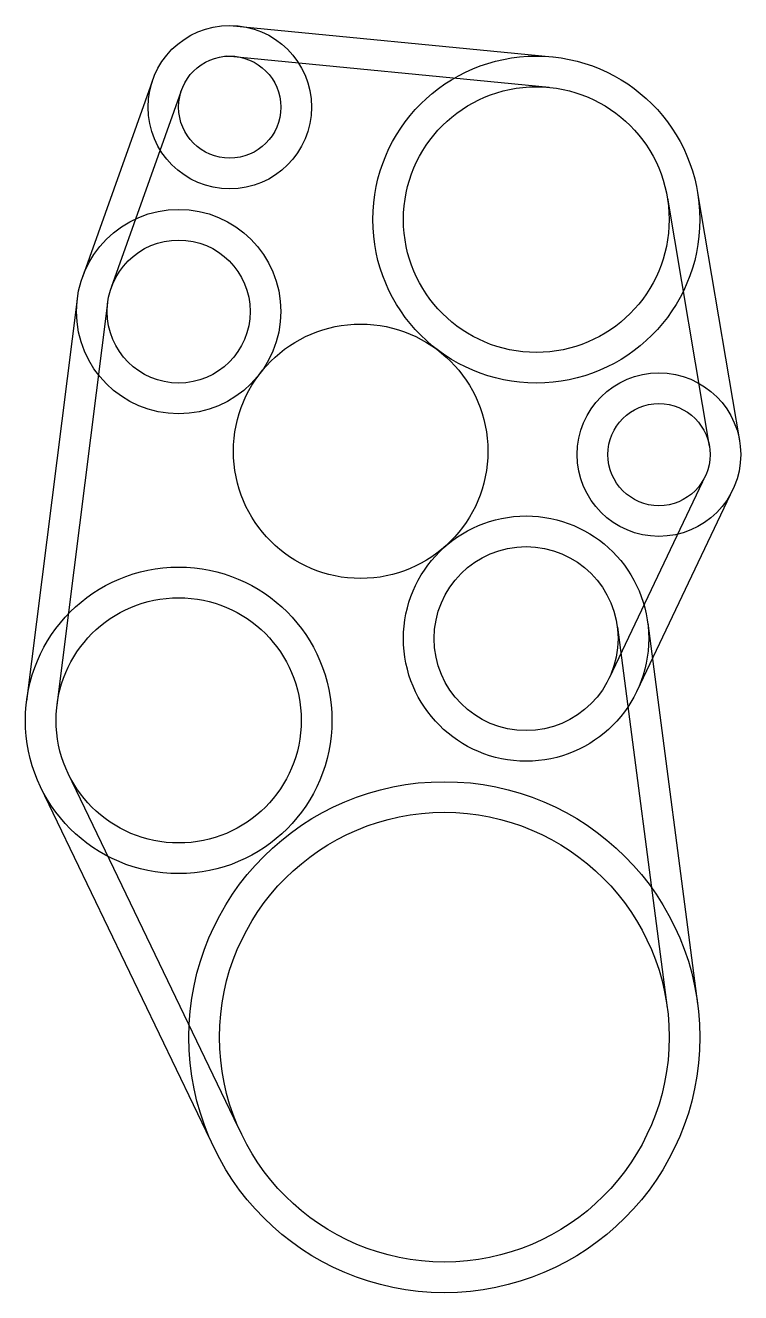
# Model space of a CAD drawing. Header units: millimetres. Extents: x 1713 to 1783, y 984 to 1108.
import ezdxf

# ---------------------------------------------------------------- set-up
doc = ezdxf.new("R2010")
doc.units = ezdxf.units.MM

msp = doc.modelspace()

# ---------------------------------------------------------------- linework, layer by layer
for p, q in [((1733.1, 1108.45), (1764.65, 1105.38)), ((1732.8, 1105.47), (1764.36, 1102.39)), ((1725.5, 1102.95), (1718.68, 1083.81)), ((1728.32, 1101.95), (1721.5, 1082.8)), ((1775.93, 1091.55), (1780.03, 1067.29)), ((1778.88, 1092.05), (1782.98, 1067.79)), ((1718.17, 1081.67), (1713.21, 1042.33)), ((1721.15, 1081.3), (1716.19, 1041.95)), ((1779.35, 1063.8), (1770.23, 1044.59)), ((1782.06, 1062.51), (1772.94, 1043.3)), ((1771.03, 1049.56), (1775.91, 1012.31)), ((1774, 1049.95), (1778.88, 1012.7)), ((1733.93, 1000.66), (1717.28, 1035.25)), ((1731.22, 999.36), (1714.58, 1033.95))]:
    msp.add_line(p, q)
for centre, radius in [((1733.1, 1100.45), 8), ((1733.1, 1100.45), 5), ((1763.1, 1089.45), 16), ((1763.1, 1089.45), 13), ((1728.1, 1080.45), 10), ((1728.1, 1080.45), 7), ((1745.91, 1066.78), 12.45), ((1775.1, 1066.45), 8), ((1775.1, 1066.45), 5), ((1762.1, 1048.45), 12), ((1762.1, 1048.45), 9), ((1728.1, 1040.45), 15), ((1728.1, 1040.45), 12), ((1754.1, 1009.45), 25), ((1754.1, 1009.45), 22)]:
    msp.add_circle(centre, radius)

doc.saveas('drawing.dxf')
